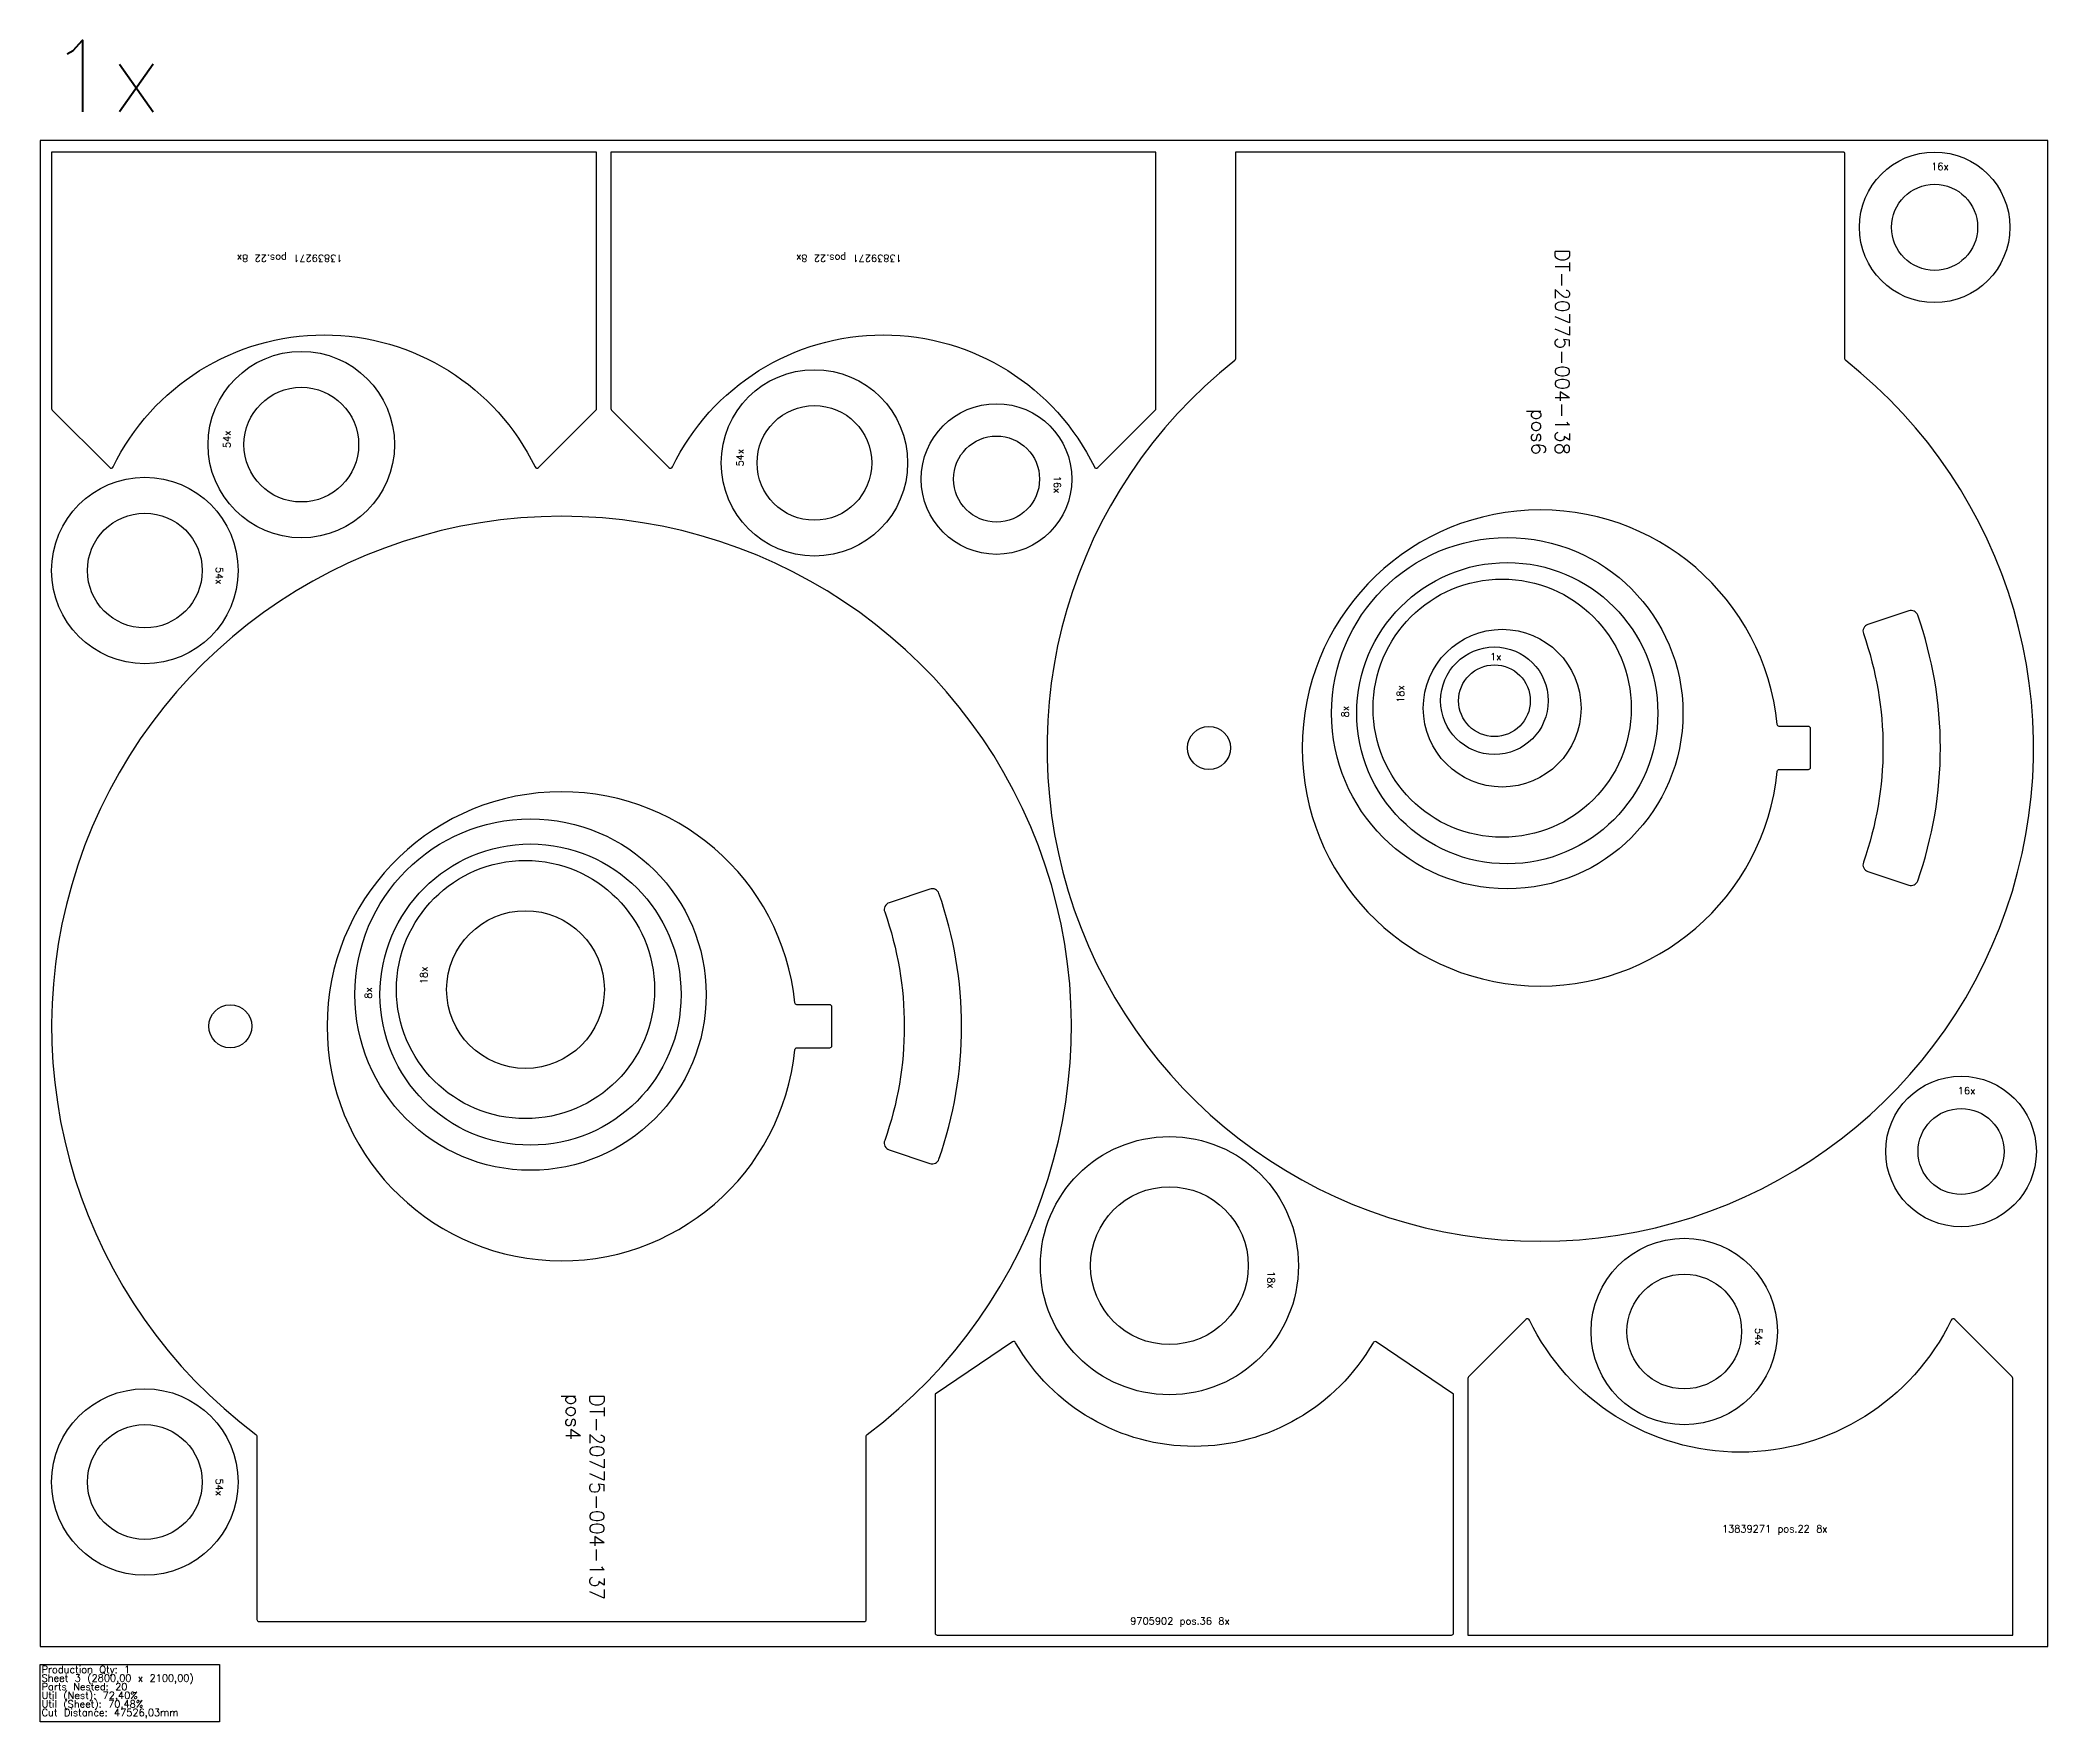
# Model space of a CAD drawing. Header units: millimetres. Extents: x 0 to 17500, y -105 to 2240.
# Drawn here: x 5880 to 8680, y -105 to 2240 of the extents above; entities that cross this region are included whole.
import ezdxf

# ---------------------------------------------------------------- set-up
doc = ezdxf.new("R2010")
doc.units = ezdxf.units.MM
for name, color, linetype in [('--NestedParts--', 7, 'Continuous'), ('sheet', 24, 'Continuous'), ('Stats', 7, 'Continuous'), ('Texto', 7, 'Continuous')]:
    doc.layers.add(name, color=color, linetype=linetype)
doc.styles.get("Standard").update_dxf_attribs({"font": 'txt.shx'})

msp = doc.modelspace()

# ---------------------------------------------------------------- linework, layer by layer
at = {"layer": '--NestedParts--', "color": 7}
for points in [[(5977, 1644, 0.51562), (5981.8, 1644.8, -0.626159), (6570.2, 1644.8, 0.51562), (6575, 1644), (6655.1, 1724.1, 0.198912), (6656, 1726.2), (6656, 2084), (5896, 2084), (5896, 1726.2, 0.198912), (5896.9, 1724.1)], [(6757, 1644, 0.51562), (6761.8, 1644.8, -0.626159), (7350.2, 1644.8, 0.51562), (7355, 1644), (7435.1, 1724.1, 0.198912), (7436, 1726.2), (7436, 2084), (6676, 2084), (6676, 1726.2, 0.198912), (6676.9, 1724.1)], [(8397.1, 1795.5), (8397.1, 2081, 0.414214), (8394.1, 2084), (7547.1, 2084), (7547.1, 1795.5, -0.22962), (7546, 1793.1, 2.881989), (8398.2, 1793.1, -0.22962)], [(7032.2, 293.4, -0.236253), (7033.4, 295.8, 3.003504), (6180.9, 295.8, -0.236253), (6182.2, 293.4), (6182.2, 37.9, 0.414214), (6185.2, 34.9), (7029.2, 34.9, 0.414214), (7032.2, 37.9)], [(8302.5, 1220.3, -0.385601), (8305.5, 1223), (8346.1, 1223, 0.414214), (8349.1, 1226), (8349.1, 1280, 0.414214), (8346.1, 1283), (8305.5, 1283, -0.385601), (8302.5, 1285.7, 20.253657)], [(8498.5, 1067.9, 0.170717), (8498.5, 1438.1, 0.409743), (8485.9, 1444.3), (8429, 1425.2, 0.419251), (8422.7, 1412.4, -0.171685), (8422.7, 1093.6, 0.419251), (8429, 1080.8), (8485.9, 1061.7, 0.409743)], [(6935.5, 894.9, -0.38517), (6932.5, 897.6, 19.949874), (6932.5, 832.2, -0.38517), (6935.5, 834.9), (6981.2, 834.9, 0.414214), (6984.2, 837.9), (6984.2, 891.9, 0.414214), (6981.2, 894.9)], [(7133.5, 1050, 0.409743), (7120.9, 1056.2), (7064, 1037.2, 0.419251), (7057.8, 1024.3, -0.171685), (7057.8, 705.5, 0.419251), (7064, 692.7), (7120.9, 673.6, 0.409743), (7133.5, 679.8, 0.170717)], [(8550.1, 456, 0.51562), (8545.3, 455.2, -0.626159), (7957, 455.2, 0.51562), (7952.1, 456), (7872, 375.9, 0.198912), (7871.1, 373.8), (7871.1, 16), (8631.1, 16), (8631.1, 373.8, 0.198912), (8630.3, 375.9)], [(7131.1, 16), (7848.1, 16, 0.414214), (7851.1, 19), (7851.1, 352), (7743.1, 424.7, 0.435831), (7738.9, 423.7, -0.580455), (7240.4, 423.7, 0.435831), (7236.1, 424.7), (7128.1, 352), (7128.1, 19, 0.414214)]]:
    msp.add_lwpolyline(points, format="xyb", close=True, dxfattribs=at)
for centre, radius in [((8522.1, 1979), 105), ((8522.1, 1979), 60), ((6244.2, 1676), 130), ((6959.8, 1650.5), 130), ((6244.2, 1676), 80), ((6959.8, 1650.5), 80), ((7213.8, 1628), 105), ((7213.8, 1628), 60), ((6026, 1500.4), 130), ((6026, 1500.4), 80), ((7926.1, 1301.5), 245), ((7926.1, 1301.5), 210), ((7919, 1308.5), 180), ((7919, 1308.5), 110), ((7908.2, 1318.9), 75), ((7908.2, 1318.9), 50), ((7510.1, 1253), 30), ((6563.9, 909.1), 245), ((6563.9, 909.1), 210), ((6556.9, 916.1), 180), ((6556.9, 916.1), 110), ((6145.2, 864.9), 30), ((8559, 690.3), 105), ((8559, 690.3), 60), ((7454.9, 531.1), 180), ((7454.9, 531.1), 110), ((8172.9, 439.3), 130), ((8172.9, 439.3), 80), ((6026, 229.4), 130), ((6026, 229.4), 80)]:
    msp.add_circle(centre, radius, dxfattribs=at)
at = {"layer": 'sheet', "color": 7}
msp.add_lwpolyline([(5880, 0), (8680, 0), (8680, 2100), (5880, 2100)], close=True, dxfattribs=at)
at = {"layer": 'Stats', "color": 151}
msp.add_lwpolyline([(5880, -25), (6130, -25), (6130, -105), (5880, -105), (5880, -25)], close=True, dxfattribs=at)

# ---------------------------------------------------------------- texts
at = {"insert": (5891.9, 2240), "char_height": 100, "attachment_point": 1}
msp.add_mtext_dynamic_manual_height_columns('1x', width=785.523, gutter_width=1, heights=[0], dxfattribs=at)
at = {"layer": 'Stats', "color": 60}
for s, p in [('Production Qty: 1', (5882, -37)), ('Sheet 3 (2800,00 x 2100,00)', (5882, -49)), ('Parts Nested: 20', (5882, -61)), ('Util (Nest): 72,40%', (5882, -73)), ('Util (Sheet): 70,48%', (5882, -85)), ('Cut Distance: 47526,03mm', (5882, -97))]:
    msp.add_text(s, height=10, dxfattribs=at).set_placement(p)
at = {"layer": 'Texto', "color": 3, "char_height": 10, "attachment_point": 1}
for s, insert, width in [('16x ', (8517.4, 2068.8), 20.786), ('1x ', (7902.2, 1385.4), 20.786), ('16x ', (8554.4, 780.1), 20.786), ('\\A1;13839271 pos.22 8x', (8225.5, 169.2), 335.575), ('9705902 pos.36 8x', (7400.3, 40.7), 275.333)]:
    msp.add_mtext(s, dxfattribs=dict(at, insert=insert, width=width))
at = {"layer": 'Texto', "color": 3}
for s, insert, char_height, width, attachment_point, rotation in [('\\A1;13839271 pos.22 8x', (6301.6, 1930.8), 10, 335.575, 1, 180), ('\\A1;13839271 pos.22 8x', (7081.6, 1930.8), 10, 335.575, 1, 180), ('DT-20775-004-138\\Ppos6', (8013.1, 1661.5), 20, 669.399, 3, 270), ('54x ', (6135.4, 1671.1), 10, 20.786, 1, 90), ('54x ', (6851, 1645.5), 10, 20.786, 1, 90), ('16x ', (7303.6, 1632.6), 10, 20.786, 1, 270), ('54x ', (6134.8, 1505.4), 10, 20.786, 1, 270), ('18x ', (7772.1, 1316), 10, 20.786, 1, 90), ('8x ', (7695, 1295.7), 10, 20.786, 1, 90), ('18x ', (6410, 923.7), 10, 20.786, 1, 90), ('8x ', (6332.8, 903.4), 10, 20.786, 1, 90), ('18x ', (7601.8, 523.6), 10, 20.786, 1, 270), ('54x ', (8281.6, 444.3), 10, 20.786, 1, 270), ('DT-20775-004-137\\Ppos4', (6666.7, 352.2), 20, 669.399, 1, 270), ('54x ', (6134.8, 234.4), 10, 20.786, 1, 270)]:
    msp.add_mtext(s, dxfattribs=dict(at, insert=insert, char_height=char_height, width=width, attachment_point=attachment_point, rotation=rotation))

doc.saveas('drawing.dxf')
